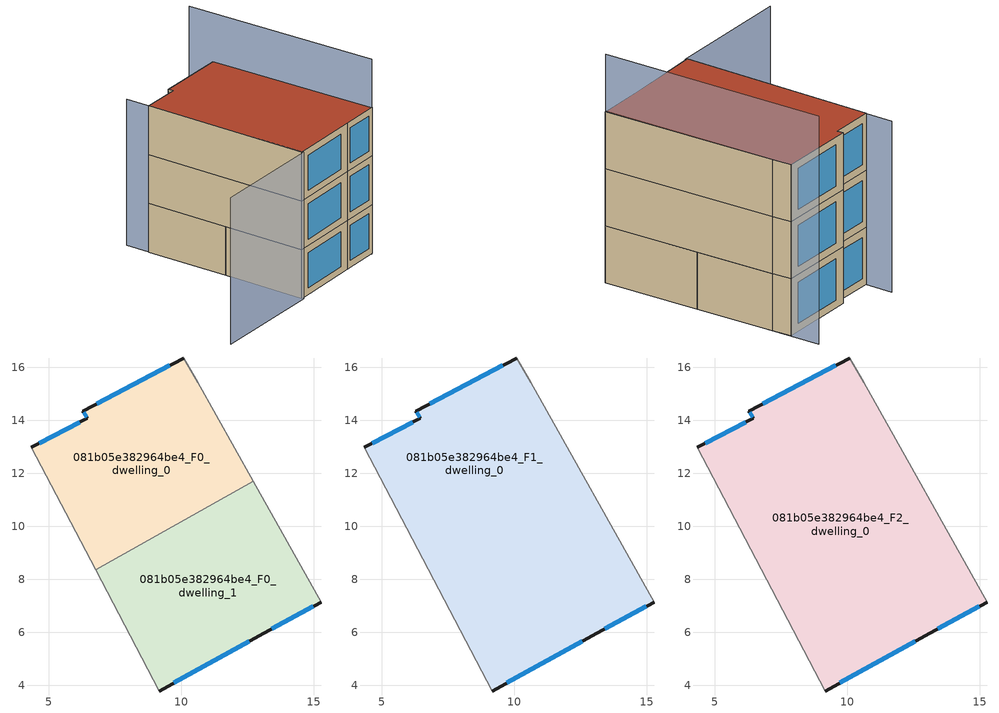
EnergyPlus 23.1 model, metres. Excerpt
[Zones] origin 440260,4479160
081b05e382964be4_F0_dwelling_0
 floor ground (EU_floor_Construction): 10.62,15.44 12.72,11.71 6.77,8.37 4.35,12.98 6.46,14.08 6.29,14.34 10.1,16.36 z0
 wall outside (EU_wall_Construction): 10.1,16.36 6.29,14.34 6.46,14.08 4.35,12.98 z0:3
 wall adiabatic (EU_wall_Construction): 12.72,11.71 10.62,15.44 10.1,16.36 / 4.35,12.98 6.77,8.37 z0:3
 wall to 081b05e382964be4_F0_dwelling_1 (EU_wall_Construction): 6.76,8.37 12.72,11.71 z0:3
 window (EU_Window_Construction): 6.16,13.92 4.64,13.13 / 6.31,14.31 6.43,14.11 / 9.58,16.08 6.82,14.62 z0.42:2.58
081b05e382964be4_F0_dwelling_1
 floor ground (EU_floor_Construction): 12.72,11.71 15.28,7.14 13.11,5.96 9.16,3.79 6.77,8.37 z0
 wall outside (EU_wall_Construction): 9.16,3.79 13.11,5.96 15.28,7.14 z0:3
 wall adiabatic (EU_wall_Construction): 6.77,8.37 9.16,3.79 / 15.28,7.14 12.72,11.71 z0:3
 window (EU_Window_Construction): 13.41,6.13 14.98,6.98 / 9.71,4.09 12.56,5.66 z0.42:2.58
081b05e382964be4_F1_dwelling_0
 floor to 081b05e382964be4_F0_dwelling_0 (EU_floor_Construction): 10.62,15.44 12.72,11.71 6.76,8.37 4.35,12.98 6.46,14.08 6.29,14.34 10.1,16.36 z3
 floor to 081b05e382964be4_F0_dwelling_1 (EU_floor_Construction): 12.72,11.71 15.28,7.14 13.11,5.96 9.16,3.79 6.76,8.37 z3
 wall outside (EU_wall_Construction): 9.16,3.79 13.11,5.96 15.28,7.14 / 10.1,16.36 6.29,14.34 6.46,14.08 4.35,12.98 z3:6
 wall adiabatic (EU_wall_Construction): 15.28,7.14 10.62,15.44 10.1,16.36 / 4.35,12.98 9.16,3.79 z3:6
 window (EU_Window_Construction): 13.41,6.13 14.98,6.98 / 9.71,4.09 12.56,5.66 / 6.16,13.92 4.64,13.13 / 6.31,14.31 6.43,14.11 / 9.58,16.08 6.82,14.62 z3.42:5.58
081b05e382964be4_F2_dwelling_0
 floor to 081b05e382964be4_F1_dwelling_0 (EU_floor_Construction): 10.62,15.44 15.28,7.14 13.11,5.96 9.16,3.79 4.35,12.98 6.46,14.08 6.29,14.34 10.1,16.36 z6
 wall outside (EU_wall_Construction): 9.16,3.79 13.11,5.96 15.28,7.14 / 10.1,16.36 6.29,14.34 6.46,14.08 4.35,12.98 z6:9
 wall adiabatic (EU_wall_Construction): 15.28,7.14 10.62,15.44 10.1,16.36 / 4.35,12.98 9.16,3.79 z6:9
 window (EU_Window_Construction): 13.41,6.13 14.98,6.98 / 9.71,4.09 12.56,5.66 / 6.16,13.92 4.64,13.13 / 6.31,14.31 6.43,14.11 / 9.58,16.08 6.82,14.62 z6.42:8.58
 roof outside (EU_roof_Construction): 13.11,5.96 15.28,7.14 10.62,15.44 10.1,16.36 6.29,14.34 6.46,14.08 4.35,12.98 9.16,3.79 z9
shading: 3.68,14.3 9.26,3.75 / 9.26,3.75 3.01,0.44 z0:9; 15.22,7.09 9.35,17.76 z0:12
[Building]
EU S2 Campaign: North Axis=0; Terrain=City; Solar Distribution=FullExterior
[Site:Location]
Madrid: Latitude=40.5; Longitude=-3.5; Time Zone=1; Elevation=609
[SizingPeriod:WeatherFileDays]
AnnualSizingPeriod: Begin Month=1; Begin Day of Month=1; End Month=12; End Day of Month=31; Day of Week for Start Day=Monday; Use Weather File Daylight Saving Period=No; Use Weather File Rain and Snow Indicators=No
[MATERIAL]
EU_InternalMass_Material: Roughness=MediumRough; Thickness=0.1; Conductivity=1; Density=1800; Specific Heat=900; Thermal Absorptance=0.9; Solar Absorptance=0.7; Visible Absorptance=0.7
[MATERIAL:NOMASS] Roughness=MediumRough; Thermal Absorptance=0.9; Solar Absorptance=0.7; Visible Absorptance=0.7
Name | Thermal Resistance
EU_wall_NoMass | 1.60022
EU_roof_NoMass | 1.57597
EU_floor_NoMass | 0.470652
[WINDOWMATERIAL:SIMPLEGLAZINGSYSTEM]
EU_Window_SimpleGlazing: UFactor=3.28802; Solar Heat Gain Coefficient=0.85; Visible Transmittance=0.85
[CONSTRUCTION]
EU_wall_Construction: EU_wall_NoMass
EU_roof_Construction: EU_roof_NoMass
EU_floor_Construction: EU_floor_NoMass
EU_InternalMass_Construction: EU_InternalMass_Material
EU_Window_Construction: EU_Window_SimpleGlazing
[ZONE] Type=1; Multiplier=1; Ceiling Height=autocalculate; Floor Area=autocalculate; Part of Total Floor Area=Yes
Name | Volume
081b05e382964be4_F0_dwelling_0 | 107.576
081b05e382964be4_F1_dwelling_0 | 215.145
081b05e382964be4_F2_dwelling_0 | 215.156
081b05e382964be4_F0_dwelling_1 | 107.569
[INTERNALMASS] Construction=EU_InternalMass_Construction
Name | Zone or ZoneList | Surface Area
081b05e382964be4_F0_dwelling_0_EU_InternalMass | 081b05e382964be4_F0_dwelling_0 | 35.8586
081b05e382964be4_F0_dwelling_1_EU_InternalMass | 081b05e382964be4_F0_dwelling_1 | 35.8562
081b05e382964be4_F1_dwelling_0_EU_InternalMass | 081b05e382964be4_F1_dwelling_0 | 71.7185
081b05e382964be4_F2_dwelling_0_EU_InternalMass | 081b05e382964be4_F2_dwelling_0 | 71.7185
[OTHEREQUIPMENT] Fuel Type=Electricity; Design Level Calculation Method=Watts/Area; Power per Zone Floor Area=1; Fraction Latent=0; Fraction Radiant=0; Fraction Lost=0; Carbon Dioxide Generation Rate=0; EndUse Subcategory=EU_Step8_InternalGains
Name | Zone or ZoneList or Space or SpaceList | Schedule
EU_Step8_InternalGain_081b05e382964be4_F0_dwelling_0_f000 | 081b05e382964be4_F0_dwelling_0 | EU_Step8_GainSchedule_081b05e382964be4_F0_dwelling_0_f000
EU_Step8_InternalGain_081b05e382964be4_F0_dwelling_1_f000 | 081b05e382964be4_F0_dwelling_1 | EU_Step8_GainSchedule_081b05e382964be4_F0_dwelling_1_f000
EU_Step8_InternalGain_081b05e382964be4_F1_dwelling_0_f000 | 081b05e382964be4_F1_dwelling_0 | EU_Step8_GainSchedule_081b05e382964be4_F1_dwelling_0_f000
EU_Step8_InternalGain_081b05e382964be4_F2_dwelling_0_f000 | 081b05e382964be4_F2_dwelling_0 | EU_Step8_GainSchedule_081b05e382964be4_F2_dwelling_0_f000
[ZONEVENTILATION:DESIGNFLOWRATE] Schedule=EU_AlwaysOn; Design Flow Rate Calculation Method=AirChanges/Hour; Air Changes per Hour=0.480704; Ventilation Type=Natural; Fan Pressure Rise=0; Fan Total Efficiency=1; Constant Term Coefficient=1; Temperature Term Coefficient=0; Velocity Term Coefficient=0; Velocity Squared Term Coefficient=0; Minimum Indoor Temperature=-100; Maximum Indoor Temperature=100; Delta Temperature=-100; Minimum Outdoor Temperature=-100; Maximum Outdoor Temperature=100; Maximum Wind Speed=40
Name | Zone or ZoneList or Space or SpaceList
EU_ConstantAir_081b05e382964be4_F0_dwelling_0 | 081b05e382964be4_F0_dwelling_0
EU_ConstantAir_081b05e382964be4_F0_dwelling_1 | 081b05e382964be4_F0_dwelling_1
EU_ConstantAir_081b05e382964be4_F1_dwelling_0 | 081b05e382964be4_F1_dwelling_0
EU_ConstantAir_081b05e382964be4_F2_dwelling_0 | 081b05e382964be4_F2_dwelling_0
[HVACTEMPLATE:THERMOSTAT] Constant Heating Setpoint=20; Constant Cooling Setpoint=50
EU_HeatOnly_081b05e382964be4_F0_dwelling_0; EU_HeatOnly_081b05e382964be4_F0_dwelling_1; EU_HeatOnly_081b05e382964be4_F1_dwelling_0; EU_HeatOnly_081b05e382964be4_F2_dwelling_0
[HVACTEMPLATE:ZONE:IDEALLOADSAIRSYSTEM] System Availability Schedule=EU_AlwaysOn; Maximum Heating Supply Air Temperature=50; Minimum Cooling Supply Air Temperature=13; Maximum Heating Supply Air Humidity Ratio=0.0156; Minimum Cooling Supply Air Humidity Ratio=0.0077; Heating Limit=NoLimit; Cooling Limit=NoLimit; Heating Availability Schedule=EU_AlwaysOn; Cooling Availability Schedule=EU_CoolingOff; Dehumidification Control Type=ConstantSensibleHeatRatio; Cooling Sensible Heat Ratio=0.7; Dehumidification Setpoint=60; Humidification Control Type=None; Humidification Setpoint=30; Outdoor Air Method=None; Outdoor Air Flow Rate per Person=0.00944; Outdoor Air Flow Rate per Zone Floor Area=0; Outdoor Air Flow Rate per Zone=0; Demand Controlled Ventilation Type=None; Outdoor Air Economizer Type=NoEconomizer; Heat Recovery Type=None; Sensible Heat Recovery Effectiveness=0.7; Latent Heat Recovery Effectiveness=0.65
Name | Template Thermostat
081b05e382964be4_F0_dwelling_0 | EU_HeatOnly_081b05e382964be4_F0_dwelling_0
081b05e382964be4_F0_dwelling_1 | EU_HeatOnly_081b05e382964be4_F0_dwelling_1
081b05e382964be4_F1_dwelling_0 | EU_HeatOnly_081b05e382964be4_F1_dwelling_0
081b05e382964be4_F2_dwelling_0 | EU_HeatOnly_081b05e382964be4_F2_dwelling_0
[SIZING:ZONE] Zone Cooling Design Supply Air Temperature Input Method=SupplyAirTemperature; Zone Cooling Design Supply Air Temperature=13; Zone Heating Design Supply Air Temperature Input Method=SupplyAirTemperature; Zone Heating Design Supply Air Temperature=50; Zone Cooling Design Supply Air Humidity Ratio=0.008; Zone Heating Design Supply Air Humidity Ratio=0.008; Cooling Design Air Flow Method=DesignDay; Cooling Design Air Flow Rate=0; Cooling Minimum Air Flow per Zone Floor Area=0.000762; Cooling Minimum Air Flow=0; Cooling Minimum Air Flow Fraction=0.2; Heating Design Air Flow Method=DesignDay; Heating Design Air Flow Rate=0; Heating Maximum Air Flow per Zone Floor Area=0.002032; Heating Maximum Air Flow=0.141576; Heating Maximum Air Flow Fraction=0.3; Account for Dedicated Outdoor Air System=No; Dedicated Outdoor Air System Control Strategy=NeutralSupplyAir; Dedicated Outdoor Air Low Setpoint Temperature for Design=autosize; Dedicated Outdoor Air High Setpoint Temperature for Design=autosize; Zone Load Sizing Method=Sensible Load Only No Latent Load; Zone Latent Cooling Design Supply Air Humidity Ratio Input Method=HumidityRatioDifference; Zone Cooling Design Supply Air Humidity Ratio Difference=0.005; Zone Latent Heating Design Supply Air Humidity Ratio Input Method=HumidityRatioDifference; Zone Humidification Design Supply Air Humidity Ratio Difference=0.005
081b05e382964be4_F0_dwelling_0; 081b05e382964be4_F0_dwelling_1; 081b05e382964be4_F1_dwelling_0; 081b05e382964be4_F2_dwelling_0
[SCHEDULE:CONSTANT]
Name | Hourly Value
EU_AlwaysOn | 1
EU_CoolingOff | 0
[SCHEDULE:FILE] Column Number=1; Rows to Skip at Top=0; Number of Hours of Data=8760; Column Separator=Comma; Interpolate to Timestep=No; Minutes per Item=60; Adjust Schedule for Daylight Savings=Yes
Name | File
EU_Step8_GainSchedule_081b05e382964be4_F0_dwelling_0_f000 | ../../schedules/081b05e382964be4/081b05e382964be4_F0_dwelling_0_f000_gain.csv
EU_Step8_GainSchedule_081b05e382964be4_F0_dwelling_1_f000 | ../../schedules/081b05e382964be4/081b05e382964be4_F0_dwelling_1_f000_gain.csv
EU_Step8_GainSchedule_081b05e382964be4_F1_dwelling_0_f000 | ../../schedules/081b05e382964be4/081b05e382964be4_F1_dwelling_0_f000_gain.csv
EU_Step8_GainSchedule_081b05e382964be4_F2_dwelling_0_f000 | ../../schedules/081b05e382964be4/081b05e382964be4_F2_dwelling_0_f000_gain.csv
